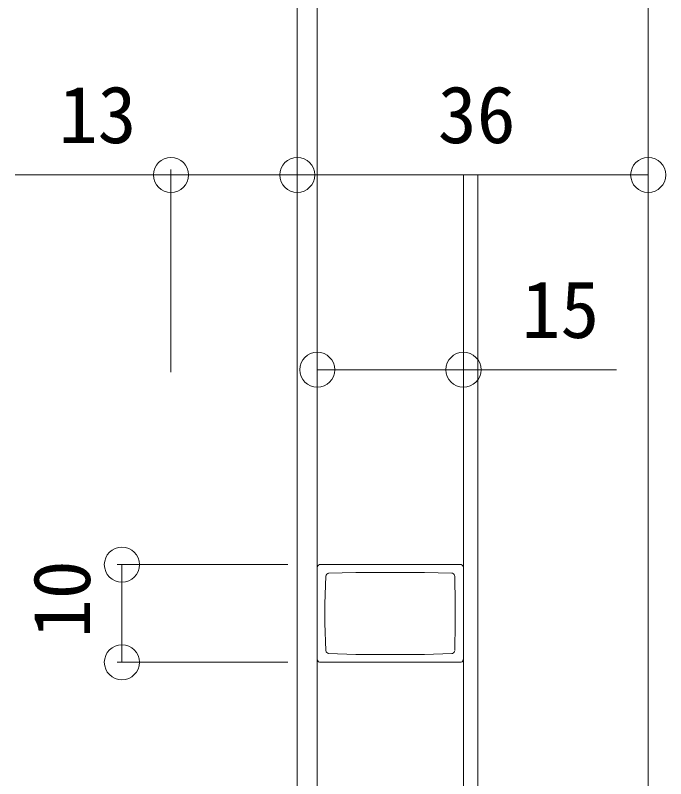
# Model space of a CAD drawing. Units: millimetres, scale not verified. Extents: x -1682 to -296, y -1188 to 1054.
# Drawn here: x -943.8 to -877, y -806.6 to -728.3 of the extents above; entities that cross this region are included whole.
import ezdxf
from ezdxf.enums import TextEntityAlignment as Align

# ---------------------------------------------------------------- set-up
doc = ezdxf.new("R2010")
doc.units = ezdxf.units.MM
doc.header["$LTSCALE"] = 4
for name, color, linetype, lineweight in [('0-4_YKK_D', 6, 'Continuous', 9), ('0-5_YKK_12', 2, 'Continuous', 9), ('0-8_YKK_11', 7, 'Continuous', 9)]:
    doc.layers.add(name, color=color, linetype=linetype, lineweight=lineweight)
doc.styles.add('ＭＳ ゴシック', font='')
doc.styles.get('ＭＳ ゴシック').set_extended_font_data('MS Gothic')

msp = doc.modelspace()

# ---------------------------------------------------------------- linework, layer by layer
at = {"layer": '0-4_YKK_D'}
for p, q in [((-928.171, -742.947), (-928.508, -743.051)), ((-927.808, -742.91), (-928.171, -742.947)), ((-927.445, -742.947), (-927.808, -742.91)), ((-927.107, -743.051), (-927.445, -742.947)), ((-915.217, -742.947), (-915.554, -743.051)), ((-915.217, -742.947), (-915.554, -743.051)), ((-914.854, -742.91), (-915.217, -742.947)), ((-914.854, -742.91), (-915.217, -742.947)), ((-914.491, -742.947), (-914.854, -742.91)), ((-914.491, -742.947), (-914.854, -742.91)), ((-914.153, -743.051), (-914.491, -742.947)), ((-914.153, -743.051), (-914.491, -742.947)), ((-879.212, -742.947), (-879.55, -743.051)), ((-878.849, -742.91), (-879.212, -742.947)), ((-878.486, -742.947), (-878.849, -742.91)), ((-878.149, -743.051), (-878.486, -742.947)), ((-929.3, -743.703), (-929.465, -744.009)), ((-929.08, -743.437), (-929.3, -743.703)), ((-928.814, -743.218), (-929.08, -743.437)), ((-928.508, -743.051), (-928.814, -743.218)), ((-926.801, -743.218), (-927.107, -743.051)), ((-926.535, -743.437), (-926.801, -743.218)), ((-926.315, -743.703), (-926.535, -743.437)), ((-926.15, -744.009), (-926.315, -743.703)), ((-916.346, -743.703), (-916.511, -744.009)), ((-916.346, -743.703), (-916.511, -744.009)), ((-916.126, -743.437), (-916.346, -743.703)), ((-916.126, -743.437), (-916.346, -743.703)), ((-915.86, -743.218), (-916.126, -743.437)), ((-915.86, -743.218), (-916.126, -743.437)), ((-915.554, -743.051), (-915.86, -743.218)), ((-915.554, -743.051), (-915.86, -743.218)), ((-913.847, -743.218), (-914.153, -743.051)), ((-913.847, -743.218), (-914.153, -743.051)), ((-913.581, -743.437), (-913.847, -743.218)), ((-913.581, -743.437), (-913.847, -743.218)), ((-913.361, -743.703), (-913.581, -743.437)), ((-913.361, -743.703), (-913.581, -743.437)), ((-913.196, -744.009), (-913.361, -743.703)), ((-913.196, -744.009), (-913.361, -743.703)), ((-880.342, -743.703), (-880.507, -744.009)), ((-880.122, -743.437), (-880.342, -743.703)), ((-879.856, -743.218), (-880.122, -743.437)), ((-879.55, -743.051), (-879.856, -743.218)), ((-877.843, -743.218), (-878.149, -743.051)), ((-877.576, -743.437), (-877.843, -743.218)), ((-877.357, -743.703), (-877.576, -743.437)), ((-877.191, -744.009), (-877.357, -743.703)), ((-929.57, -744.347), (-929.607, -744.71)), ((-929.465, -744.009), (-929.57, -744.347)), ((-927.808, -764.924), (-927.808, -744.159)), ((-926.045, -744.347), (-926.15, -744.009)), ((-926.008, -744.71), (-926.045, -744.347)), ((-916.616, -744.347), (-916.653, -744.71)), ((-916.616, -744.347), (-916.653, -744.71)), ((-916.511, -744.009), (-916.616, -744.347)), ((-916.511, -744.009), (-916.616, -744.347)), ((-913.091, -744.347), (-913.196, -744.009)), ((-913.091, -744.347), (-913.196, -744.009)), ((-913.054, -744.71), (-913.091, -744.347)), ((-913.054, -744.71), (-913.091, -744.347)), ((-880.612, -744.347), (-880.648, -744.71)), ((-880.507, -744.009), (-880.612, -744.347)), ((-877.087, -744.347), (-877.191, -744.009)), ((-877.05, -744.71), (-877.087, -744.347)), ((-943.782, -744.71), (-914.854, -744.71)), ((-929.607, -744.71), (-929.57, -745.073)), ((-929.57, -745.073), (-929.465, -745.411)), ((-926.15, -745.411), (-926.045, -745.073)), ((-926.045, -745.073), (-926.008, -744.71)), ((-916.653, -744.71), (-916.616, -745.073)), ((-916.653, -744.71), (-916.616, -745.073)), ((-916.616, -745.073), (-916.511, -745.411)), ((-916.616, -745.073), (-916.511, -745.411)), ((-878.849, -744.71), (-914.854, -744.71)), ((-913.196, -745.411), (-913.091, -745.073)), ((-913.196, -745.411), (-913.091, -745.073)), ((-913.091, -745.073), (-913.054, -744.71)), ((-913.091, -745.073), (-913.054, -744.71)), ((-880.648, -744.71), (-880.612, -745.073)), ((-880.612, -745.073), (-880.507, -745.411)), ((-877.191, -745.411), (-877.087, -745.073)), ((-877.087, -745.073), (-877.05, -744.71)), ((-929.465, -745.411), (-929.3, -745.716)), ((-929.3, -745.716), (-929.08, -745.982)), ((-929.08, -745.982), (-928.814, -746.202)), ((-926.801, -746.202), (-926.535, -745.982)), ((-926.535, -745.982), (-926.315, -745.716)), ((-926.315, -745.716), (-926.15, -745.411)), ((-916.511, -745.411), (-916.346, -745.716)), ((-916.511, -745.411), (-916.346, -745.716)), ((-916.346, -745.716), (-916.126, -745.982)), ((-916.346, -745.716), (-916.126, -745.982)), ((-916.126, -745.982), (-915.86, -746.202)), ((-916.126, -745.982), (-915.86, -746.202)), ((-913.847, -746.202), (-913.581, -745.982)), ((-913.847, -746.202), (-913.581, -745.982)), ((-913.581, -745.982), (-913.361, -745.716)), ((-913.581, -745.982), (-913.361, -745.716)), ((-913.361, -745.716), (-913.196, -745.411)), ((-913.361, -745.716), (-913.196, -745.411)), ((-880.507, -745.411), (-880.342, -745.716)), ((-880.342, -745.716), (-880.122, -745.982)), ((-880.122, -745.982), (-879.856, -746.202)), ((-877.843, -746.202), (-877.576, -745.982)), ((-877.576, -745.982), (-877.357, -745.716)), ((-877.357, -745.716), (-877.191, -745.411)), ((-928.814, -746.202), (-928.508, -746.368)), ((-928.508, -746.368), (-928.171, -746.472)), ((-928.171, -746.472), (-927.808, -746.509)), ((-927.808, -746.509), (-927.445, -746.472)), ((-927.445, -746.472), (-927.107, -746.368)), ((-927.107, -746.368), (-926.801, -746.202)), ((-915.86, -746.202), (-915.554, -746.368)), ((-915.86, -746.202), (-915.554, -746.368)), ((-915.554, -746.368), (-915.217, -746.472)), ((-915.554, -746.368), (-915.217, -746.472)), ((-915.217, -746.472), (-914.854, -746.509)), ((-915.217, -746.472), (-914.854, -746.509)), ((-914.854, -746.509), (-914.491, -746.472)), ((-914.854, -746.509), (-914.491, -746.472)), ((-914.491, -746.472), (-914.153, -746.368)), ((-914.491, -746.472), (-914.153, -746.368)), ((-914.153, -746.368), (-913.847, -746.202)), ((-914.153, -746.368), (-913.847, -746.202)), ((-879.856, -746.202), (-879.55, -746.368)), ((-879.55, -746.368), (-879.212, -746.472)), ((-879.212, -746.472), (-878.849, -746.509)), ((-878.849, -746.509), (-878.486, -746.472)), ((-878.486, -746.472), (-878.149, -746.368)), ((-878.149, -746.368), (-877.843, -746.202)), ((-913.807, -763.199), (-914.073, -763.418)), ((-913.501, -763.033), (-913.807, -763.199)), ((-913.163, -762.928), (-913.501, -763.033)), ((-912.8, -762.892), (-913.163, -762.928)), ((-912.437, -762.928), (-912.8, -762.892)), ((-912.1, -763.033), (-912.437, -762.928)), ((-911.794, -763.199), (-912.1, -763.033)), ((-911.528, -763.418), (-911.794, -763.199)), ((-898.811, -763.199), (-899.079, -763.418)), ((-898.507, -763.033), (-898.811, -763.199)), ((-898.171, -762.928), (-898.507, -763.033)), ((-897.814, -762.892), (-898.171, -762.928)), ((-897.451, -762.928), (-897.814, -762.892)), ((-897.11, -763.033), (-897.451, -762.928)), ((-896.801, -763.199), (-897.11, -763.033)), ((-896.531, -763.418), (-896.801, -763.199)), ((-914.458, -763.99), (-914.563, -764.328)), ((-914.293, -763.684), (-914.458, -763.99)), ((-914.073, -763.418), (-914.293, -763.684)), ((-911.308, -763.684), (-911.528, -763.418)), ((-911.143, -763.99), (-911.308, -763.684)), ((-911.038, -764.328), (-911.143, -763.99)), ((-899.47, -763.99), (-899.576, -764.328)), ((-899.301, -763.684), (-899.47, -763.99)), ((-899.079, -763.418), (-899.301, -763.684)), ((-896.308, -763.684), (-896.531, -763.418)), ((-896.138, -763.99), (-896.308, -763.684)), ((-896.032, -764.328), (-896.138, -763.99)), ((-914.563, -764.328), (-914.6, -764.691)), ((-914.6, -764.691), (-914.563, -765.054)), ((-912.8, -781.667), (-912.8, -764.204)), ((-912.8, -764.691), (-882.088, -764.691)), ((-911.001, -764.691), (-911.038, -764.328)), ((-911.038, -765.054), (-911.001, -764.691)), ((-899.576, -764.328), (-899.614, -764.691)), ((-899.614, -764.691), (-899.576, -765.054)), ((-897.814, -781.667), (-897.814, -764.204)), ((-895.994, -764.691), (-896.032, -764.328)), ((-896.032, -765.054), (-895.994, -764.691)), ((-914.563, -765.054), (-914.458, -765.392)), ((-914.458, -765.392), (-914.293, -765.697)), ((-914.293, -765.697), (-914.073, -765.964)), ((-911.528, -765.964), (-911.308, -765.697)), ((-911.308, -765.697), (-911.143, -765.392)), ((-911.143, -765.392), (-911.038, -765.054)), ((-899.576, -765.054), (-899.47, -765.392)), ((-899.47, -765.392), (-899.301, -765.697)), ((-899.301, -765.697), (-899.079, -765.964)), ((-896.531, -765.964), (-896.308, -765.697)), ((-896.308, -765.697), (-896.138, -765.392)), ((-896.138, -765.392), (-896.032, -765.054)), ((-914.073, -765.964), (-913.807, -766.183)), ((-913.807, -766.183), (-913.501, -766.349)), ((-913.501, -766.349), (-913.163, -766.454)), ((-913.163, -766.454), (-912.8, -766.49)), ((-912.8, -766.49), (-912.437, -766.454)), ((-912.437, -766.454), (-912.1, -766.349)), ((-912.1, -766.349), (-911.794, -766.183)), ((-911.794, -766.183), (-911.528, -765.964)), ((-899.079, -765.964), (-898.811, -766.183)), ((-898.811, -766.183), (-898.507, -766.349)), ((-898.507, -766.349), (-898.171, -766.454)), ((-898.171, -766.454), (-897.814, -766.49)), ((-897.814, -766.49), (-897.451, -766.454)), ((-897.451, -766.454), (-897.11, -766.349)), ((-897.11, -766.349), (-896.801, -766.183)), ((-896.801, -766.183), (-896.531, -765.964)), ((-933.208, -782.909), (-933.546, -783.014)), ((-932.845, -782.873), (-933.208, -782.909)), ((-932.482, -782.909), (-932.845, -782.873)), ((-932.144, -783.014), (-932.482, -782.909)), ((-934.337, -783.666), (-934.503, -783.971)), ((-934.118, -783.4), (-934.337, -783.666)), ((-933.852, -783.18), (-934.118, -783.4)), ((-933.546, -783.014), (-933.852, -783.18)), ((-931.839, -783.18), (-932.144, -783.014)), ((-931.573, -783.4), (-931.839, -783.18)), ((-931.353, -783.666), (-931.573, -783.4)), ((-931.187, -783.971), (-931.353, -783.666)), ((-934.608, -784.309), (-934.645, -784.672)), ((-934.503, -783.971), (-934.608, -784.309)), ((-931.082, -784.309), (-931.187, -783.971)), ((-931.046, -784.672), (-931.082, -784.309)), ((-934.645, -784.672), (-934.608, -785.035)), ((-934.608, -785.035), (-934.503, -785.373)), ((-915.806, -784.672), (-933.332, -784.672)), ((-932.845, -784.672), (-932.845, -794.684)), ((-931.187, -785.373), (-931.082, -785.035)), ((-931.082, -785.035), (-931.046, -784.672)), ((-934.503, -785.373), (-934.337, -785.679)), ((-934.337, -785.679), (-934.118, -785.945)), ((-934.118, -785.945), (-933.852, -786.164)), ((-931.839, -786.164), (-931.573, -785.945)), ((-931.573, -785.945), (-931.353, -785.679)), ((-931.353, -785.679), (-931.187, -785.373)), ((-933.852, -786.164), (-933.546, -786.33)), ((-933.546, -786.33), (-933.208, -786.435)), ((-933.208, -786.435), (-932.845, -786.472)), ((-932.845, -786.472), (-932.482, -786.435)), ((-932.482, -786.435), (-932.144, -786.33)), ((-932.144, -786.33), (-931.839, -786.164)), ((-933.546, -793.026), (-933.852, -793.192)), ((-933.208, -792.922), (-933.546, -793.026)), ((-932.845, -792.885), (-933.208, -792.922)), ((-932.482, -792.922), (-932.845, -792.885)), ((-932.144, -793.026), (-932.482, -792.922)), ((-931.839, -793.192), (-932.144, -793.026)), ((-934.337, -793.678), (-934.503, -793.983)), ((-934.118, -793.411), (-934.337, -793.678)), ((-933.852, -793.192), (-934.118, -793.411)), ((-931.573, -793.411), (-931.839, -793.192)), ((-931.353, -793.678), (-931.573, -793.411)), ((-931.187, -793.983), (-931.353, -793.678)), ((-934.608, -794.321), (-934.645, -794.684)), ((-934.645, -794.684), (-934.608, -795.047)), ((-934.503, -793.983), (-934.608, -794.321)), ((-915.806, -794.684), (-933.332, -794.684)), ((-931.082, -794.321), (-931.187, -793.983)), ((-931.046, -794.684), (-931.082, -794.321)), ((-931.082, -795.047), (-931.046, -794.684)), ((-934.608, -795.047), (-934.503, -795.385)), ((-934.503, -795.385), (-934.337, -795.691)), ((-931.353, -795.691), (-931.187, -795.385)), ((-931.187, -795.385), (-931.082, -795.047)), ((-934.337, -795.691), (-934.118, -795.957)), ((-934.118, -795.957), (-933.852, -796.176)), ((-933.852, -796.176), (-933.546, -796.342)), ((-932.144, -796.342), (-931.839, -796.176)), ((-931.839, -796.176), (-931.573, -795.957)), ((-931.573, -795.957), (-931.353, -795.691)), ((-933.546, -796.342), (-933.208, -796.447)), ((-933.208, -796.447), (-932.845, -796.483)), ((-932.845, -796.483), (-932.482, -796.447)), ((-932.482, -796.447), (-932.144, -796.342))]:
    msp.add_line(p, q, dxfattribs=at)
at = {"layer": '0-5_YKK_12'}
for p, q in [((-914.854, -965.69), (-914.854, -674.69)), ((-878.849, -674.203), (-878.849, -965.69)), ((-912.8, -692.682), (-912.8, -947.677)), ((-914.854, -947.994), (-914.854, -744.159)), ((-897.814, -744.71), (-897.814, -947.677)), ((-896.312, -744.71), (-896.312, -947.677))]:
    msp.add_line(p, q, dxfattribs=at)
at = {"layer": '0-8_YKK_11'}
for p, q in [((-912.794, -784.907), (-912.8, -784.969)), ((-912.8, -794.388), (-912.8, -784.969)), ((-912.751, -784.801), (-912.794, -784.907)), ((-912.673, -784.721), (-912.751, -784.801)), ((-912.565, -784.678), (-912.673, -784.721)), ((-912.504, -784.672), (-912.565, -784.678)), ((-912.504, -784.672), (-898.111, -784.672)), ((-898.049, -784.678), (-898.111, -784.672)), ((-897.943, -784.721), (-898.049, -784.678)), ((-897.863, -784.801), (-897.943, -784.721)), ((-897.82, -784.907), (-897.863, -784.801)), ((-897.814, -784.969), (-897.82, -784.907)), ((-897.814, -784.969), (-897.814, -794.388)), ((-912.017, -788.694), (-911.911, -785.858)), ((-911.877, -785.74), (-911.911, -785.858)), ((-911.811, -785.646), (-911.877, -785.74)), ((-911.721, -785.584), (-911.811, -785.646)), ((-911.615, -785.561), (-911.721, -785.584)), ((-911.657, -785.561), (-908.842, -785.498)), ((-908.842, -785.498), (-901.815, -785.498)), ((-901.815, -785.498), (-899, -785.561)), ((-898.939, -785.567), (-899, -785.561)), ((-898.832, -785.611), (-898.939, -785.567)), ((-898.753, -785.689), (-898.832, -785.611)), ((-898.709, -785.796), (-898.753, -785.689)), ((-898.703, -785.858), (-898.709, -785.796)), ((-898.703, -785.858), (-898.64, -788.694)), ((-898.64, -788.694), (-898.64, -790.663)), ((-898.64, -790.663), (-898.703, -793.478)), ((-911.911, -793.499), (-911.877, -793.604)), ((-911.877, -793.604), (-911.811, -793.694)), ((-911.811, -793.694), (-911.721, -793.76)), ((-911.721, -793.76), (-911.615, -793.795)), ((-908.842, -793.901), (-911.657, -793.795)), ((-901.815, -793.901), (-908.842, -793.901)), ((-899, -793.795), (-901.815, -793.901)), ((-899, -793.795), (-898.939, -793.783)), ((-898.939, -793.783), (-898.832, -793.731)), ((-898.832, -793.731), (-898.753, -793.652)), ((-898.753, -793.652), (-898.709, -793.553)), ((-912.8, -794.388), (-912.794, -794.449)), ((-912.794, -794.449), (-912.751, -794.556)), ((-912.751, -794.556), (-912.673, -794.635)), ((-912.673, -794.635), (-912.565, -794.678)), ((-912.565, -794.678), (-912.504, -794.684)), ((-898.111, -794.684), (-912.504, -794.684)), ((-898.111, -794.684), (-898.049, -794.678)), ((-898.049, -794.678), (-897.943, -794.635)), ((-897.943, -794.635), (-897.863, -794.556)), ((-897.863, -794.556), (-897.82, -794.449)), ((-897.82, -794.449), (-897.814, -794.388))]:
    msp.add_line(p, q, dxfattribs=at)
msp.add_lwpolyline([(-911.911, -793.478), (-912.017, -790.663), (-912.017, -788.694)], dxfattribs=at)

# ---------------------------------------------------------------- texts
at = {"layer": '0-4_YKK_D', "color": 4, "style": 'ＭＳ ゴシック'}
for s, p in [('13', (-939.324, -743.21)), ('36', (-900.434, -743.21)), ('15', (-891.841, -763.191))]:
    msp.add_text(s, height=5.865, dxfattribs=at).set_placement(p, align=Align.BOTTOM_LEFT)
msp.add_text('10', height=5.865, rotation=90, dxfattribs=at).set_placement((-934.345, -792.215), align=Align.BOTTOM_LEFT)

doc.saveas('drawing.dxf')
